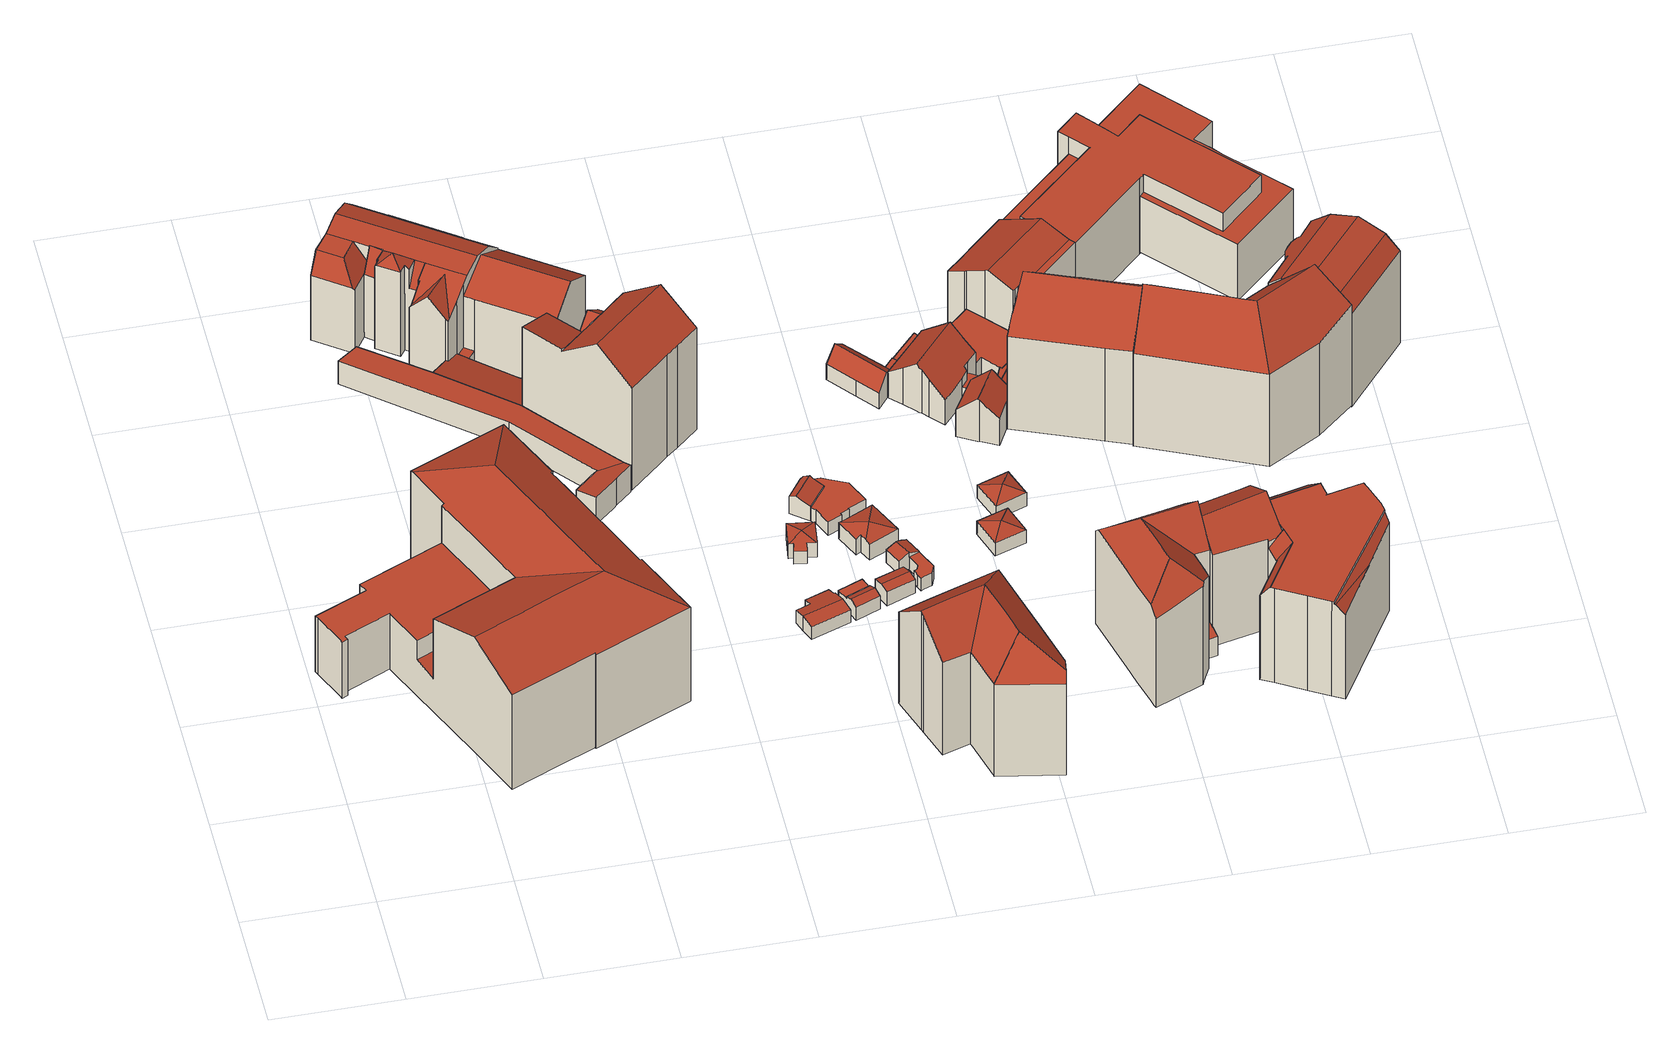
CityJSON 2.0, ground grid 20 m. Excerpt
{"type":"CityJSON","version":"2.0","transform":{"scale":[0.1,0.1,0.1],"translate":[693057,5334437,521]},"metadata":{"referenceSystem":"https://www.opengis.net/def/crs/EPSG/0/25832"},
"CityObjects":{
"building1":{"type":"Building","attributes":{"Gemeindeschluessel":"09162000","HoeheDach":"549.023","HoeheGrund":"526.050","Methode":"2000","NiedrigsteTraufeDesGebaeudes":"532.543","Geometrietyp2DReferenz":"3000","function":"31001_9998","roofType":"3200","measuredHeight":22.97,"storeysAboveGround":4},"geometry":[{"type":"MultiSurface","lod":"2","boundaries":[[[0,1,2,3]],[[4,5,6,7,8,9,10,11,12,13,14,15,16,17,18]],[[19,20,21,22,23,24,25,26]],[[27,28,29,30,1,0,31]],[[32,33,34,35]],[[36,11,10,37]],[[38,39,30,29,40,41,42,43]],[[34,44,45,35]],[[46,47,23,22]],[[14,13,12,11,36,48,49,50,51,15]],[[45,44,52,53]],[[37,10,9,54]],[[55,56,17,57]],[[33,58,59,60,61,62,63,64,65,2,1,30,39,38,43,66,52,44,34]],[[61,60,67,68,69,62]],[[70,71,72,7,29,28,27]],[[46,73,54,9,8,47]],[[16,74,57,17]],[[75,42,41,40,29,7,6,5,4,18,76]],[[73,46,22,21,20,19,77,78,79,80,81,69,68,67,82,83,32,35,45,53,84,85,86,87,55,57,74,51,50,49,48,36,37,54]],[[3,2,65,88]],[[87,86,75,76,56,55]],[[52,66,43,42,75,86,85,84,53]],[[83,82,59,58,33,32]],[[69,81,63,62]],[[67,60,59,82]],[[26,25,24,23,47,8,7,72,71,70]],[[80,79,78,77,19,26,70,27,31,88,65,64,63,81]],[[31,0,3,88]],[[74,16,15,51]],[[76,18,17,56]]],"semantics":{"surfaces":[{"type":"WallSurface"},{"type":"RoofSurface"},{"type":"GroundSurface"}],"values":[0,1,0,0,0,0,0,0,0,0,0,0,0,1,0,1,0,0,1,2,0,0,0,0,0,0,1,0,1,0,1]}}]},
"building2":{"type":"Building","attributes":{"Gemeindeschluessel":"09162000","HoeheDach":"531.027","HoeheGrund":"525.610","Methode":"2000","NiedrigsteTraufeDesGebaeudes":"530.342","Geometrietyp2DReferenz":"3000","function":"31001_2000","roofType":"1000","measuredHeight":5.42},"geometry":[{"type":"MultiSurface","lod":"2","boundaries":[[[89,90,91,92,93,94,95,96,97,98,99,100,101,102,103,104]],[[105,106,107,108,95,94,93,92]],[[99,109,110,100]],[[111,112,113,104,103,102,101,114]],[[97,115,116,98]],[[96,95,108,117,115,97]],[[98,116,109,99]],[[104,113,118,89]],[[100,110,114,101]],[[91,119,105,92]],[[91,90,89,118,120,119]],[[119,120,118,113,112,107,106,105]],[[115,117,108,107,112,111,114,110,109,116]]],"semantics":{"surfaces":[{"type":"GroundSurface"},{"type":"WallSurface"},{"type":"RoofSurface"}],"values":[0,1,1,1,1,1,1,1,1,1,1,2,2]}}]},
"building3":{"type":"Building","attributes":{"Gemeindeschluessel":"09162000","HoeheDach":"543.820","HoeheGrund":"525.200","Methode":"2000","NiedrigsteTraufeDesGebaeudes":"537.432","Geometrietyp2DReferenz":"3000","function":"31001_1000","roofType":"3100","measuredHeight":18.62,"storeysAboveGround":3},"geometry":[{"type":"MultiSurface","lod":"2","boundaries":[[[121,122,123,124]],[[125,126,127,128]],[[129,130,131,132]],[[133,134,135,136,131,130,137,138]],[[139,140,141]],[[142,143,144,145,125,128,139,146,147]],[[142,133,138,143]],[[148,149,150,151,152,141,140,153]],[[154,155,156,122,121]],[[157,158,159,156,155]],[[157,155,154,160]],[[161,160,154,121,124]],[[162,163,164,165,166,167,168]],[[169,170,171,172,173]],[[166,174,127,126,167]],[[175,176,159,158]],[[177,135,134,178]],[[179,180,181,182,183]],[[178,134,133,142,147,176,175]],[[162,168,171,170]],[[184,125,145]],[[146,151,150,123,122,156,159,176,147]],[[185,153,140,139,186]],[[172,187,188,173]],[[152,151,146]],[[167,126,125,184]],[[179,183,164,163]],[[186,139,128]],[[187,145,144,188]],[[189,136,135,177]],[[152,146,139,141]],[[128,127,174]],[[172,171,168,167,184,145,187]],[[132,131,136,189]],[[157,160,161,149,148,180,179,163,162,170,169,190,129,132,189,177,178,175,158]],[[166,165,174]],[[149,161,124,123,150]],[[180,148,153,185,181]],[[169,173,188,144,143,138,137,190]],[[182,186,128,174,165,164,183]],[[181,185,186,182]],[[190,137,130,129]]],"semantics":{"surfaces":[{"type":"RoofSurface"},{"type":"WallSurface"},{"type":"GroundSurface"}],"values":[0,1,1,0,1,0,0,1,0,1,1,1,1,1,0,1,1,1,1,1,1,0,0,0,1,1,1,0,0,1,0,1,0,1,2,1,1,1,1,0,0,1]}}]},
"building4":{"type":"Building","attributes":{"Gemeindeschluessel":"09162000","HoeheDach":"530.773","HoeheGrund":"525.425","Methode":"1000","NiedrigsteTraufeDesGebaeudes":"528.824","Geometrietyp2DReferenz":"3000","function":"31001_9998","roofType":"2100","measuredHeight":5.35},"geometry":[{"type":"MultiSurface","lod":"2","boundaries":[[[191,192,193,194]],[[195,196,197,198]],[[199,200,201,202]],[[194,193,198,197]],[[195,198,193,192,203,201,200,204,205]],[[206,205,204,207]],[[205,206,196,195]],[[207,204,200,199]],[[197,196,206,207,199,202,208,191,194]],[[208,203,192,191]],[[202,201,203,208]]],"semantics":{"surfaces":[{"type":"WallSurface"},{"type":"RoofSurface"},{"type":"GroundSurface"}],"values":[0,0,0,0,1,0,0,0,2,0,0]}}]},
"building5":{"type":"Building","attributes":{"Gemeindeschluessel":"09162000","HoeheDach":"528.210","HoeheGrund":"525.550","Methode":"2000","NiedrigsteTraufeDesGebaeudes":"528.210","Geometrietyp2DReferenz":"3000","function":"31001_2000","roofType":"1000","measuredHeight":2.66},"geometry":[{"type":"MultiSurface","lod":"2","boundaries":[[[209,210,211,212,213,214]],[[215,216,217,218,219,220]],[[218,217,214,213,212,219]],[[210,215,220,211]],[[211,220,219,212]],[[210,209,214,217,216,215]]],"semantics":{"surfaces":[{"type":"GroundSurface"},{"type":"RoofSurface"},{"type":"WallSurface"}],"values":[0,1,2,2,2,2]}}]},
"building6":{"type":"Building","attributes":{"Gemeindeschluessel":"09162000","HoeheDach":"542.059","HoeheGrund":"525.490","Methode":"2000","NiedrigsteTraufeDesGebaeudes":"538.488","Geometrietyp2DReferenz":"3000","function":"31001_9998","roofType":"3100","measuredHeight":16.57,"storeysAboveGround":4},"geometry":[{"type":"MultiSurface","lod":"2","boundaries":[[[221,222,214,212,223,224,225]],[[226,227,228,224,223,212]],[[229,230,231,227,226]],[[224,228,232,225]],[[214,229,226,212]],[[231,232,228,227]],[[222,230,229,214]],[[222,221,225,232,231,230]]],"semantics":{"surfaces":[{"type":"GroundSurface"},{"type":"WallSurface"},{"type":"RoofSurface"}],"values":[0,1,2,1,1,2,1,1]}}]},
"building7":{"type":"Building","attributes":{"Gemeindeschluessel":"09162000","HoeheDach":"551.415","HoeheGrund":"525.790","Methode":"1000","NiedrigsteTraufeDesGebaeudes":"543.896","Geometrietyp2DReferenz":"3000","function":"31001_9998","roofType":"3100","measuredHeight":25.62,"storeysAboveGround":5},"geometry":[{"type":"MultiSurface","lod":"2","boundaries":[[[233,234,235,236]],[[237,238,239]],[[240,234,233,241]],[[242,243,244,245,246,247]],[[248,237,239,249,250]],[[251,244,243,242,252,253,254,255,256,241,233,236,257,258,259,260]],[[247,246,245,261,262,263,264,265]],[[254,250,249,255]],[[237,248,266]],[[265,264,263,267,268,235,234,240,238,237,266]],[[235,268,267,258,257,236]],[[239,238,240,241,256,255,249]],[[263,262,260,259,258,267]],[[251,261,245,244]],[[253,252,242,247,265,266,248,250,254]],[[260,262,261,251]]],"semantics":{"surfaces":[{"type":"WallSurface"},{"type":"RoofSurface"},{"type":"GroundSurface"}],"values":[0,0,0,0,1,2,1,0,0,1,0,0,0,0,0,0]}}]},
"building8":{"type":"Building","attributes":{"Gemeindeschluessel":"09162000","HoeheDach":"535.294","HoeheGrund":"525.530","Methode":"1000","NiedrigsteTraufeDesGebaeudes":"532.220","Geometrietyp2DReferenz":"3000","function":"31001_9998","roofType":"3100","measuredHeight":9.76,"storeysAboveGround":2},"geometry":[{"type":"MultiSurface","lod":"2","boundaries":[[[269,270,271,272,273,274]],[[275,276,277,278,279,280]],[[278,277,281,282,283,284,279]],[[276,285,286,271,270,282,281,277]],[[279,284,283,274,273,287,288,280]],[[286,285,276,275,280,288,287,273,272,271]],[[282,270,269,274,283]]],"semantics":{"surfaces":[{"type":"WallSurface"},{"type":"RoofSurface"},{"type":"GroundSurface"}],"values":[0,0,1,0,0,2,1]}}]},
"building9":{"type":"Building","attributes":{"Gemeindeschluessel":"09162000","HoeheDach":"528.820","HoeheGrund":"525.760","Methode":"2000","NiedrigsteTraufeDesGebaeudes":"528.023","Geometrietyp2DReferenz":"3000","function":"31001_2000","roofType":"3100","measuredHeight":3.06},"geometry":[{"type":"MultiSurface","lod":"2","boundaries":[[[289,290,291,292,293,294,295,296,297,298]],[[299,300,289,301]],[[300,302,290,289]],[[303,302,300,299]],[[304,290,302,303]],[[305,306,297,296,295,307]],[[290,304,308,291]],[[301,289,298,309]],[[307,295,294,310]],[[309,298,297,306]],[[299,301,309,306,305,307,310,311,312,308,304,303]],[[293,292,312,311,310,294]],[[312,292,291,308]]],"semantics":{"surfaces":[{"type":"RoofSurface"},{"type":"WallSurface"},{"type":"GroundSurface"}],"values":[0,1,0,1,1,1,1,1,1,1,2,1,1]}}]},
"building10":{"type":"Building","attributes":{"Gemeindeschluessel":"09162000","HoeheDach":"529.450","HoeheGrund":"525.920","Methode":"2000","NiedrigsteTraufeDesGebaeudes":"528.417","Geometrietyp2DReferenz":"3000","function":"31001_2000","roofType":"3500","measuredHeight":3.53},"geometry":[{"type":"MultiSurface","lod":"2","boundaries":[[[313,314,315,316]],[[317,318,319,320,321,322]],[[323,315,314,324]],[[325,324,314,313,326,327]],[[328,316,329,330]],[[331,330,329,332]],[[319,318,317,333,334,326,313,316,328]],[[335,333,317,322]],[[316,315,329]],[[324,325,327,336,335,322,321,320,337,331,332,323]],[[332,329,315,323]],[[334,333,335,336,327,326]],[[337,320,319,328,330,331]]],"semantics":{"surfaces":[{"type":"RoofSurface"},{"type":"WallSurface"},{"type":"GroundSurface"}],"values":[0,1,1,1,0,1,0,1,0,2,1,1,1]}}]},
"building11":{"type":"Building","attributes":{"Gemeindeschluessel":"09162000","HoeheDach":"528.880","HoeheGrund":"525.700","Methode":"2000","NiedrigsteTraufeDesGebaeudes":"527.860","Geometrietyp2DReferenz":"3000","function":"31001_2000","roofType":"3100","measuredHeight":3.18},"geometry":[{"type":"MultiSurface","lod":"2","boundaries":[[[338,339,340,341,342,343,344,345,346,347]],[[342,348,349,343]],[[347,350,351,338]],[[352,353,354,355]],[[356,357,358,359,354,353]],[[352,355,349,348]],[[350,347,346,345,359,358]],[[341,340,339,338,351,357,356,353,352,348,342]],[[355,354,359,345,344,343,349]],[[351,350,358,357]]],"semantics":{"surfaces":[{"type":"GroundSurface"},{"type":"WallSurface"},{"type":"RoofSurface"}],"values":[0,1,1,1,2,2,1,1,1,2]}}]},
"building12":{"type":"Building","attributes":{"Gemeindeschluessel":"09162000","HoeheDach":"529.780","HoeheGrund":"525.840","Methode":"2000","NiedrigsteTraufeDesGebaeudes":"528.701","Geometrietyp2DReferenz":"3000","function":"31001_2000","roofType":"3100","measuredHeight":3.94},"geometry":[{"type":"MultiSurface","lod":"2","boundaries":[[[360,361,362,363,364]],[[365,366,367,368,369,370,361,360]],[[371,363,362,372]],[[361,370,373,374,372,362]],[[369,368,375,376,373,370]],[[377,378,379,380,367,366,365,360,364,381]],[[381,364,363,371]],[[375,368,367,380]],[[380,379,378,377,381,371,372,374,373,376,375]]],"semantics":{"surfaces":[{"type":"RoofSurface"},{"type":"WallSurface"},{"type":"GroundSurface"}],"values":[0,0,1,1,1,1,1,1,2]}}]},
"building13":{"type":"Building","attributes":{"Gemeindeschluessel":"09162000","HoeheDach":"549.254","HoeheGrund":"525.480","Methode":"1000","NiedrigsteTraufeDesGebaeudes":"543.827","Geometrietyp2DReferenz":"3000","function":"31001_9998","roofType":"3200","measuredHeight":23.77,"storeysAboveGround":5},"geometry":[{"type":"MultiSurface","lod":"2","boundaries":[[[382,383,384,385]],[[386,387,388,389,390,391]],[[385,384,392,393]],[[394,395,396,397,389,388]],[[396,395,398,399]],[[400,401,402,403]],[[404,405,406,388,387,386]],[[399,407,400,403,408,409,410,411,382,385,393,412,391,390,389,397,396]],[[392,384,383,413,414,406,405,404]],[[382,411,413,383]],[[415,416,417,418,406,414]],[[410,409,408,403,402,416,415,414,413,411]],[[402,401,419,417,416]],[[401,400,407,399,398,419]],[[412,393,392,404,386,391]],[[418,417,419,398,395,394,388,406]]],"semantics":{"surfaces":[{"type":"WallSurface"},{"type":"RoofSurface"},{"type":"GroundSurface"}],"values":[0,0,0,0,0,0,1,2,1,0,1,0,1,0,0,1]}}]},
"building14":{"type":"Building","attributes":{"Gemeindeschluessel":"09162000","HoeheDach":"528.990","HoeheGrund":"525.710","Methode":"2000","NiedrigsteTraufeDesGebaeudes":"528.377","Geometrietyp2DReferenz":"3000","function":"31001_2000","roofType":"3100","measuredHeight":3.28},"geometry":[{"type":"MultiSurface","lod":"2","boundaries":[[[420,421,422,423]],[[424,423,422,425,426,427]],[[428,427,426,429]],[[429,426,425,430]],[[421,431,432,430,425,422]],[[433,434,435,428,429,430,432,431]],[[435,434,433,420,423,424,427,428]],[[431,421,420,433]]],"semantics":{"surfaces":[{"type":"RoofSurface"},{"type":"WallSurface"},{"type":"GroundSurface"}],"values":[0,0,1,1,1,2,1,1]}}]},
"building15":{"type":"Building","attributes":{"Gemeindeschluessel":"09162000","HoeheDach":"528.480","HoeheGrund":"525.790","Methode":"1000","NiedrigsteTraufeDesGebaeudes":"528.480","Geometrietyp2DReferenz":"3000","function":"31001_2000","roofType":"1000","measuredHeight":2.69},"geometry":[{"type":"MultiSurface","lod":"2","boundaries":[[[436,437,438,439]],[[440,441,442,443,444,445,446,438,437,447,448,449,450,451,452,453,454,455]],[[372,450,449,456]],[[457,375,453,452,451,373]],[[448,447,458,459,456,449]],[[444,460,461,445]],[[462,463,441,440,455,380]],[[373,451,450,372]],[[464,446,445,461]],[[439,438,446,464]],[[439,464,461,460,465,466,463,462,380,467,375,457,373,372,456,459,458,436]],[[458,447,437,436]],[[460,444,443,465]],[[455,454,453,375,467,380]],[[466,465,443,442,441,463]]],"semantics":{"surfaces":[{"type":"WallSurface"},{"type":"RoofSurface"},{"type":"GroundSurface"}],"values":[0,1,0,0,0,0,0,0,0,0,2,0,0,0,0]}}]},
"building16":{"type":"Building","attributes":{"Gemeindeschluessel":"09162000","HoeheDach":"529.830","HoeheGrund":"525.740","Methode":"2000","NiedrigsteTraufeDesGebaeudes":"528.842","Geometrietyp2DReferenz":"3000","function":"31001_2000","roofType":"3500","measuredHeight":4.09},"geometry":[{"type":"MultiSurface","lod":"2","boundaries":[[[468,469,470,471,472,473]],[[474,475,476,477]],[[478,479,470,469]],[[480,472,471,474,477]],[[473,472,480,481]],[[482,483,479,478]],[[476,475,483,482,484,485]],[[479,483,475,474]],[[469,468,473,481,486,485,484,482,478]],[[486,477,476,485]],[[481,480,477,486]],[[470,479,474,471]]],"semantics":{"surfaces":[{"type":"WallSurface"},{"type":"RoofSurface"},{"type":"GroundSurface"}],"values":[0,1,0,1,0,0,0,1,2,0,0,1]}}]},
"building17":{"type":"Building","attributes":{"Gemeindeschluessel":"09162000","HoeheDach":"528.853","HoeheGrund":"525.650","Methode":"2000","NiedrigsteTraufeDesGebaeudes":"528.100","Geometrietyp2DReferenz":"3000","function":"31001_2000","roofType":"3100","measuredHeight":3.2},"geometry":[{"type":"MultiSurface","lod":"2","boundaries":[[[487,488,489,490]],[[491,492,493,494,495,496]],[[497,498,499,500]],[[501,502,503,504,505,488,487]],[[494,493,506,507]],[[498,508,509,510,511,512,504,503,513,514,499]],[[488,505,515,506,493,492]],[[516,517,518,497,500,519,520,502,501,487,490,496,495,494,507,521,522]],[[522,511,510,516]],[[489,488,492,491]],[[518,517,516,510,509,508]],[[490,489,491,496]],[[512,515,505,504]],[[520,513,503,502]],[[518,508,498,497]],[[515,512,511,522,521,507,506]],[[499,514,513,520,519,500]]],"semantics":{"surfaces":[{"type":"WallSurface"},{"type":"RoofSurface"},{"type":"GroundSurface"}],"values":[0,0,0,0,0,1,1,2,0,1,0,0,0,0,0,0,0]}}]},
"building18":{"type":"Building","attributes":{"Gemeindeschluessel":"09162000","HoeheDach":"530.460","HoeheGrund":"525.320","Methode":"2000","NiedrigsteTraufeDesGebaeudes":"528.027","Geometrietyp2DReferenz":"3000","function":"31001_9998","roofType":"3100","measuredHeight":5.14,"storeysAboveGround":1},"geometry":[{"type":"MultiSurface","lod":"2","boundaries":[[[523,524,525,526,527,528]],[[529,530,531,532,533,534]],[[530,529,535,536,537,528,527,526,538,539,540,541,542,531]],[[543,544,545,541,540,539]],[[537,546,523,528]],[[526,525,547,538]],[[548,534,533,544,543,547,525,524]],[[533,532,549,545,544]],[[536,550,546,537]],[[542,549,532,531]],[[536,535,529,534,548,550]],[[538,547,543,539]],[[541,545,549,542]],[[546,550,548,524,523]]],"semantics":{"surfaces":[{"type":"WallSurface"},{"type":"GroundSurface"},{"type":"RoofSurface"}],"values":[0,0,1,0,0,0,2,2,0,0,0,0,0,2]}}]},
"building19":{"type":"Building","attributes":{"Gemeindeschluessel":"09162000","HoeheDach":"529.110","HoeheGrund":"525.540","Methode":"2000","NiedrigsteTraufeDesGebaeudes":"528.127","Geometrietyp2DReferenz":"3000","function":"31001_2000","roofType":"3500","measuredHeight":3.57},"geometry":[{"type":"MultiSurface","lod":"2","boundaries":[[[551,552,553]],[[554,555,556,557]],[[552,556,555]],[[558,553,555,554]],[[559,551,553,558]],[[557,556,551,559]],[[553,552,555]],[[558,554,557,559]],[[551,556,552]]],"semantics":{"surfaces":[{"type":"RoofSurface"},{"type":"WallSurface"},{"type":"GroundSurface"}],"values":[0,1,0,1,1,1,0,2,0]}}]},
"building20":{"type":"Building","attributes":{"Gemeindeschluessel":"09162000","HoeheDach":"529.150","HoeheGrund":"525.410","Methode":"2000","NiedrigsteTraufeDesGebaeudes":"528.035","Geometrietyp2DReferenz":"3000","function":"31001_2000","roofType":"3500","measuredHeight":3.74},"geometry":[{"type":"MultiSurface","lod":"2","boundaries":[[[560,561,562]],[[563,564,565,566]],[[567,562,568,569]],[[562,561,568]],[[567,566,565,560,562]],[[569,568,564,563]],[[567,569,563,566]],[[561,564,568]],[[560,565,564,561]]],"semantics":{"surfaces":[{"type":"RoofSurface"},{"type":"WallSurface"},{"type":"GroundSurface"}],"values":[0,1,1,0,1,1,2,0,0]}}]},
"building21":{"type":"Building","attributes":{"Gemeindeschluessel":"09162000","HoeheDach":"527.790","HoeheGrund":"525.290","Methode":"2000","NiedrigsteTraufeDesGebaeudes":"527.790","Geometrietyp2DReferenz":"3000","function":"31001_2000","roofType":"1000","measuredHeight":2.5},"geometry":[{"type":"MultiSurface","lod":"2","boundaries":[[[570,571,531,542,572,573,574,575]],[[576,577,573,572]],[[578,576,572,542]],[[570,575,579,580]],[[531,571,581,582]],[[579,575,574,583]],[[531,582,578,542]],[[582,581,580,579,583,577,576,578]],[[577,583,574,573]],[[571,570,580,581]]],"semantics":{"surfaces":[{"type":"GroundSurface"},{"type":"WallSurface"},{"type":"RoofSurface"}],"values":[0,1,1,1,1,1,1,2,1,1]}}]},
"building22":{"type":"Building","attributes":{"Gemeindeschluessel":"09162000","HoeheDach":"534.661","HoeheGrund":"525.260","Methode":"1000","NiedrigsteTraufeDesGebaeudes":"530.301","Geometrietyp2DReferenz":"3000","function":"31001_9998","roofType":"3100","measuredHeight":9.4,"storeysAboveGround":2},"geometry":[{"type":"MultiSurface","lod":"2","boundaries":[[[584,585,586,587]],[[587,586,588,589]],[[590,591,585,584]],[[592,593,594,595]],[[596,597,598,599]],[[600,601,602,603,604,605,606,607]],[[607,606,608,529]],[[570,609,610,611]],[[595,594,603,602]],[[589,588,597,596]],[[571,612,609,570]],[[587,589,596,599,613,592,595,602,601,600,607,529,531,571,570,611,590,584]],[[604,603,594,593,614,598,597,588,586,585,591,610,605]],[[606,605,610,609,612,615,608]],[[529,608,615,531]],[[531,615,612,571]],[[611,610,591,590]],[[592,613,599,598,614,593]]],"semantics":{"surfaces":[{"type":"WallSurface"},{"type":"GroundSurface"},{"type":"RoofSurface"}],"values":[0,0,0,0,0,0,0,0,0,0,0,1,2,2,0,0,0,0]}}]},
"building23":{"type":"Building","attributes":{"Gemeindeschluessel":"09162000","HoeheDach":"533.792","HoeheGrund":"525.330","Methode":"1000","NiedrigsteTraufeDesGebaeudes":"530.596","Geometrietyp2DReferenz":"3000","function":"31001_9998","roofType":"3100","measuredHeight":8.46,"storeysAboveGround":1},"geometry":[{"type":"MultiSurface","lod":"2","boundaries":[[[616,617,618,619,620,621,622]],[[623,624,625,626]],[[627,628,629,630,631,632]],[[622,621,620,633,634,635]],[[636,632,631,616,622,635]],[[618,624,623,637,638,619]],[[631,630,629,639,625,624,618,617,616]],[[640,639,629,628]],[[626,625,639,640]],[[633,620,619,638]],[[640,628,627,632,636,635,634,633,638,637,623,626]]],"semantics":{"surfaces":[{"type":"RoofSurface"},{"type":"WallSurface"},{"type":"GroundSurface"}],"values":[0,1,1,1,1,1,0,1,1,1,2]}}]},
"building24":{"type":"Building","attributes":{"Gemeindeschluessel":"09162000","HoeheDach":"548.740","HoeheGrund":"525.220","Methode":"2000","NiedrigsteTraufeDesGebaeudes":"528.970","Geometrietyp2DReferenz":"3000","function":"31001_9998","roofType":"3200","measuredHeight":23.52,"storeysAboveGround":5},"geometry":[{"type":"MultiSurface","lod":"2","boundaries":[[[641,642,643,644,645,646]],[[647,648,649,650,651,652,653,654,655,656,657,658,659,660,661,662,663,664,665,666,667,668]],[[642,669,670,667,666,665,643]],[[662,671,672,663]],[[654,653,652,673,674,675]],[[676,677,678,679,680,681,646,682]],[[683,684,670,669,685]],[[659,658,657,656,655,654,675,686,678,677,676,682,687,660]],[[643,665,664,663,672,644]],[[686,675,674,673,688,679,678]],[[682,646,645,644,672,671,689,687]],[[685,641,690,683]],[[673,652,651,650,691,688]],[[648,647,668,684,683,690,692]],[[681,680,679,688,691,693,692,690,641,646]],[[669,642,641,685]],[[693,691,650,649,648,692]],[[667,670,684,668]],[[687,689,671,662,661,660]]],"semantics":{"surfaces":[{"type":"RoofSurface"},{"type":"GroundSurface"},{"type":"WallSurface"}],"values":[0,1,2,2,2,0,0,2,2,0,0,2,2,2,0,2,2,2,2]}}]},
"building25":{"type":"Building","attributes":{"Gemeindeschluessel":"09162000","HoeheDach":"528.600","HoeheGrund":"525.239","Methode":"2000","NiedrigsteTraufeDesGebaeudes":"528.600","Geometrietyp2DReferenz":"3000","function":"31001_2000","roofType":"1000","measuredHeight":3.36},"geometry":[{"type":"MultiSurface","lod":"2","boundaries":[[[694,695,696,697]],[[697,696,698,699]],[[700,701,702,703]],[[703,702,695,694]],[[704,705,706,707,708,709,710,711,712,700,703,694,697,699,713,714]],[[709,715,716,710]],[[712,717,701,700]],[[704,718,719,705]],[[707,720,721,708]],[[705,719,722,706]],[[719,718,723,724,698,696,695,702,701,717,725,716,715,721,720,722]],[[713,724,723,714]],[[706,722,720,707]],[[710,716,725,711]],[[708,721,715,709]],[[699,698,724,713]],[[711,725,717,712]],[[714,723,718,704]]],"semantics":{"surfaces":[{"type":"WallSurface"},{"type":"GroundSurface"},{"type":"RoofSurface"}],"values":[0,0,0,0,1,0,0,0,0,0,2,0,0,0,0,0,0,0]}}]},
"building26":{"type":"Building","attributes":{"Gemeindeschluessel":"09162000","HoeheDach":"532.345","HoeheGrund":"525.330","Methode":"2000","NiedrigsteTraufeDesGebaeudes":"528.730","Geometrietyp2DReferenz":"3000","function":"31001_2000","roofType":"1000","measuredHeight":7.01},"geometry":[{"type":"MultiSurface","lod":"2","boundaries":[[[726,727,728,729]],[[730,731,732]],[[589,733,734,587]],[[633,735,736,737]],[[738,739,740,741,742,727,726,743,734,733,744,736,735,745]],[[728,727,742,746]],[[738,745,638,623]],[[737,736,744,596]],[[596,744,733,589]],[[740,739,747,748]],[[749,730,732,750,751]],[[623,626,752,747,739,738]],[[587,734,743,753]],[[754,755,752,626]],[[638,745,735,633]],[[747,752,755,731,730,748]],[[749,741,740,748,730]],[[754,626,623,638,633,737,596,589,587,753,729,728,746,756,757]],[[756,751,750,757]],[[751,756,746,742,741,749]],[[732,731,755,754,757,750]],[[743,726,729,753]]],"semantics":{"surfaces":[{"type":"WallSurface"},{"type":"RoofSurface"},{"type":"GroundSurface"}],"values":[0,0,0,0,1,0,0,0,0,0,1,0,0,0,0,1,0,2,0,0,0,0]}}]},
"building27":{"type":"Building","attributes":{"Gemeindeschluessel":"09162000","HoeheDach":"550.486","HoeheGrund":"525.279","Methode":"2000","NiedrigsteTraufeDesGebaeudes":"542.357","Geometrietyp2DReferenz":"3000","function":"31001_9998","roofType":"3100","measuredHeight":25.21,"storeysAboveGround":5},"geometry":[{"type":"MultiSurface","lod":"2","boundaries":[[[758,759,760,626,754,757,761,762,763,764,765,766,767]],[[765,768,769,766]],[[759,770,771,760]],[[770,772,773,774,775,771]],[[626,775,774,754]],[[760,771,775,626]],[[770,759,758,772]],[[754,774,776,757]],[[777,773,772,758,767]],[[778,779,762,761]],[[763,780,781,764]],[[766,769,777,767]],[[762,779,780,763]],[[757,776,778,761]],[[773,777,769,768,781,780,779,778,776,774]],[[781,768,765,764]]],"semantics":{"surfaces":[{"type":"GroundSurface"},{"type":"WallSurface"},{"type":"RoofSurface"}],"values":[0,1,1,2,1,1,1,1,1,1,1,1,1,1,2,1]}}]},
"building28":{"type":"Building","attributes":{"Gemeindeschluessel":"09162000","HoeheDach":"538.508","HoeheGrund":"523.903","Methode":"2000","NiedrigsteTraufeDesGebaeudes":"534.165","Geometrietyp2DReferenz":"3000","function":"31001_9998","roofType":"3100","measuredHeight":14.61,"storeysAboveGround":3},"geometry":[{"type":"MultiSurface","lod":"2","boundaries":[[[782,783,784,785]],[[786,787,788,789]],[[785,784,790,791]],[[792,793,794,795]],[[796,797,798,799,800]],[[796,800,801,802]],[[796,802,792,795,803,804,786,789,782,785,791,805,806,807,808,809,797]],[[810,794,793,801,800,799,811,812,813]],[[802,801,793,792]],[[798,814,811,799]],[[791,790,815,805]],[[789,788,783,782]],[[813,816,804,803,810]],[[809,814,798,797]],[[805,815,817,806]],[[807,818,819,808]],[[804,816,787,786]],[[788,787,816,813,812,819,818,817,815,790,784,783]],[[806,817,818,807]],[[810,803,795,794]],[[809,808,819,812,811,814]]],"semantics":{"surfaces":[{"type":"WallSurface"},{"type":"GroundSurface"},{"type":"RoofSurface"}],"values":[0,0,0,0,0,0,1,2,0,2,0,0,0,0,0,0,0,2,0,0,0]}}]},
"building29":{"type":"Building","attributes":{"Gemeindeschluessel":"09162000","HoeheDach":"546.840","HoeheGrund":"525.080","Methode":"2000","NiedrigsteTraufeDesGebaeudes":"534.971","Geometrietyp2DReferenz":"3000","function":"31001_1000","roofType":"1000","measuredHeight":21.76,"storeysAboveGround":5},"geometry":[{"type":"MultiSurface","lod":"2","boundaries":[[[820,821,822,823,824]],[[825,821,826,827]],[[828,829,830,831,832,833]],[[834,835,836,837,823,838,839,832,831]],[[840,822,821,825]],[[832,839,841,842,843,833]],[[844,845,846,847,848]],[[849,850,851,852]],[[823,837,824]],[[844,848,853,854,855,856,857]],[[826,821,820,851,850]],[[858,859,860]],[[838,840,839]],[[861,862,863,859,858]],[[842,846,845,864,843]],[[865,835,834,866]],[[867,868,828,833,843,864]],[[869,852,851,820,824,837,836]],[[870,871,872,873]],[[828,868,874,829]],[[860,859,863,870,873]],[[875,876,854,853,877]],[[847,846,842,841]],[[878,867,864,845,844,857]],[[839,840,825,827,879,880,881,872,871,882,877,853,848,847,841]],[[883,861,858,860,873,872,881]],[[883,881,880,884]],[[875,877,882,885]],[[823,822,840,838]],[[829,874,886,830]],[[855,887,888,856]],[[856,888,878,857]],[[884,880,879,889]],[[886,866,834,831,830]],[[861,883,884,889,849,852,869,865,866,886,874,868,867,878,888,887,876,875,885,862]],[[887,855,854,876]],[[862,885,882,871,870,863]],[[849,889,879,827,826,850]],[[869,836,835,865]]],"semantics":{"surfaces":[{"type":"RoofSurface"},{"type":"WallSurface"},{"type":"GroundSurface"}],"values":[0,1,0,0,1,1,1,1,1,0,0,0,1,1,0,1,1,1,1,1,0,1,1,1,0,1,1,1,1,1,1,1,1,1,2,1,1,1,1]}}]},
"building30":{"type":"Building","attributes":{"Gemeindeschluessel":"09162000","HoeheDach":"533.408","HoeheGrund":"523.068","Methode":"1000","NiedrigsteTraufeDesGebaeudes":"533.408","Geometrietyp2DReferenz":"3000","function":"31001_9998","roofType":"1000","measuredHeight":10.34,"storeysAboveGround":2},"geometry":[{"type":"MultiSurface","lod":"2","boundaries":[[[890,891,892,893]],[[891,894,895,892]],[[893,896,897,890]],[[896,895,894,897]],[[893,892,895,896]],[[897,894,891,890]]],"semantics":{"surfaces":[{"type":"WallSurface"},{"type":"RoofSurface"},{"type":"GroundSurface"}],"values":[0,1,2,0,0,0]}}]},
"building31":{"type":"Building","attributes":{"Gemeindeschluessel":"09162000","HoeheDach":"529.650","HoeheGrund":"525.160","Methode":"2000","NiedrigsteTraufeDesGebaeudes":"529.650","Geometrietyp2DReferenz":"3000","function":"31001_2000","roofType":"1000","measuredHeight":4.49},"geometry":[{"type":"MultiSurface","lod":"2","boundaries":[[[898,899,900,901]],[[902,903,899,898]],[[901,900,904,905]],[[898,901,905,902]],[[905,904,903,902]],[[903,904,900,899]]],"semantics":{"surfaces":[{"type":"WallSurface"},{"type":"GroundSurface"},{"type":"RoofSurface"}],"values":[0,0,0,1,0,2]}}]},
"building32":{"type":"Building","attributes":{"Gemeindeschluessel":"09162000","HoeheDach":"550.750","HoeheGrund":"524.971","Methode":"2000","NiedrigsteTraufeDesGebaeudes":"543.418","Geometrietyp2DReferenz":"3000","function":"31001_9998","roofType":"3100","measuredHeight":25.78,"storeysAboveGround":5},"geometry":[{"type":"MultiSurface","lod":"2","boundaries":[[[906,907,908,909,910]],[[911,912,913,914,915]],[[916,917,918,919]],[[906,910,913,912]],[[918,917,920,921,922]],[[919,918,908,907]],[[918,922,909,908]],[[922,914,913,910,909]],[[923,924,925,921,920]],[[911,915,926,927]],[[927,926,925,924]],[[906,912,911,927,924,923,916,919,907]],[[923,920,917,916]],[[922,921,925,926,915,914]]],"semantics":{"surfaces":[{"type":"WallSurface"},{"type":"RoofSurface"},{"type":"GroundSurface"}],"values":[0,0,0,0,1,0,1,1,0,0,0,2,0,1]}}]},
"building33":{"type":"Building","attributes":{"Gemeindeschluessel":"09162000","HoeheDach":"536.781","HoeheGrund":"521.630","Methode":"1000","NiedrigsteTraufeDesGebaeudes":"536.781","Geometrietyp2DReferenz":"3000","function":"31001_9998","roofType":"1000","measuredHeight":15.15,"storeysAboveGround":3},"geometry":[{"type":"MultiSurface","lod":"2","boundaries":[[[928,929,930,931]],[[932,933,934,935,936,937]],[[938,939,940,941,942,943]],[[944,930,929,945,946,947,948,949,939,938,943,950,951,952,953,954,955,936,935,934,956,957]],[[937,936,955,958]],[[928,959,960,946,945,929]],[[961,944,957,962]],[[963,953,952,964]],[[965,966,940,939,949,948]],[[955,954,953,963,967,958]],[[968,950,943,942]],[[969,965,948,947,946,960]],[[957,956,934,933,970,962]],[[951,950,968,971,964,952]],[[966,965,969,960,959,928,931,961,962,970,933,932,937,958,967,963,964,971,968,942,941,940]],[[931,930,944,961]]],"semantics":{"surfaces":[{"type":"WallSurface"},{"type":"RoofSurface"},{"type":"GroundSurface"}],"values":[0,0,0,1,0,0,0,0,0,0,0,0,0,0,2,0]}}]},
"building34":{"type":"Building","attributes":{"Gemeindeschluessel":"09162000","HoeheDach":"533.256","HoeheGrund":"521.960","Methode":"2000","NiedrigsteTraufeDesGebaeudes":"533.256","Geometrietyp2DReferenz":"3000","function":"31001_9998","roofType":"1000","measuredHeight":11.3,"storeysAboveGround":2},"geometry":[{"type":"MultiSurface","lod":"2","boundaries":[[[972,973,974,975,976,977,978,979,980,981,982,983,984,985,986,987,988,989]],[[990,991,992,993,994,995,996,997,998,999,1000,1001,1002,1003,1004,1005,1006,1007]],[[983,982,997,996,995,984]],[[980,999,998,981]],[[976,1003,1002,977]],[[974,1005,1004,975]],[[984,995,994,985]],[[989,990,1007,972]],[[973,1006,1005,974]],[[987,992,991,988]],[[975,1004,1003,976]],[[981,998,997,982]],[[986,993,992,987]],[[978,1001,1000,979]],[[979,1000,999,980]],[[977,1002,1001,978]],[[985,994,993,986]],[[972,1007,1006,973]],[[988,991,990,989]]],"semantics":{"surfaces":[{"type":"GroundSurface"},{"type":"RoofSurface"},{"type":"WallSurface"}],"values":[0,1,2,2,2,2,2,2,2,2,2,2,2,2,2,2,2,2,2]}}]},
"building35":{"type":"Building","attributes":{"Gemeindeschluessel":"09162000","HoeheDach":"547.140","HoeheGrund":"524.690","Methode":"2000","NiedrigsteTraufeDesGebaeudes":"542.093","Geometrietyp2DReferenz":"3000","function":"31001_9998","roofType":"3100","measuredHeight":22.45,"storeysAboveGround":5},"geometry":[{"type":"MultiSurface","lod":"2","boundaries":[[[1008,1009,1010,1011,1012,1013,1014,1015,1016,1017,1018,1019,1020,1021,1022,1023,1024,1025,1026,1027,1028,1029]],[[1030,1031,1032,1022,1021,1020]],[[1033,1034,1035,1036,1037]],[[1009,1008,1038,1034,1033,1010]],[[1039,1040,1041,1042,1032,1031,1030,1043,1044,1045,1046,1047,1048]],[[1016,1046,1045,1017]],[[1023,1042,1041,1024]],[[1017,1045,1044,1018]],[[1013,1012,1011,1010,1033,1037,1049,1039,1048,1014]],[[1029,1050,1038,1008]],[[1048,1047,1046,1016,1015,1014]],[[1022,1032,1042,1023]],[[1040,1051,1036,1035,1050,1029,1028,1027,1026,1025,1024,1041]],[[1044,1043,1030,1020,1019,1018]],[[1038,1050,1035,1034]],[[1049,1037,1036,1051,1040,1039]]],"semantics":{"surfaces":[{"type":"GroundSurface"},{"type":"WallSurface"},{"type":"RoofSurface"}],"values":[0,1,2,1,2,1,1,1,1,1,1,1,1,1,2,2]}}]},
"building36":{"type":"Building","attributes":{"Gemeindeschluessel":"09162000","HoeheDach":"526.390","HoeheGrund":"522.230","Methode":"2000","NiedrigsteTraufeDesGebaeudes":"526.390","Geometrietyp2DReferenz":"3000","function":"51009_1610","roofType":"1000","measuredHeight":4.16},"geometry":[{"type":"MultiSurface","lod":"2","boundaries":[[[1052,1053,1054,1055]],[[1056,1055,1054,1057]],[[1052,1058,1059,1053]],[[1052,1055,1056,1058]],[[1059,1057,1054,1053]],[[1058,1056,1057,1059]]],"semantics":{"surfaces":[{"type":"GroundSurface"},{"type":"WallSurface"},{"type":"RoofSurface"}],"values":[0,1,1,1,1,2]}}]},
"building37":{"type":"Building","attributes":{"Gemeindeschluessel":"09162000","HoeheDach":"527.960","HoeheGrund":"524.800","Methode":"1000","NiedrigsteTraufeDesGebaeudes":"527.960","Geometrietyp2DReferenz":"3000","function":"31001_2000","roofType":"1000","measuredHeight":3.16},"geometry":[{"type":"MultiSurface","lod":"2","boundaries":[[[1060,1061,1062,1063]],[[1064,1065,1066,1067,1068,1069]],[[1069,1068,1070,1071]],[[1072,1073,1063,1062,1074,1075]],[[1076,1077,1078,1079]],[[1079,1078,1080,1081]],[[1065,1082,1072,1075,1083,1066]],[[1081,1080,1061,1060]],[[1071,1070,1077,1076]],[[1073,1072,1082,1065,1064,1069,1071,1076,1079,1081,1060,1063]],[[1077,1070,1068,1067,1066,1083,1075,1074,1062,1061,1080,1078]]],"semantics":{"surfaces":[{"type":"WallSurface"},{"type":"GroundSurface"},{"type":"RoofSurface"}],"values":[0,0,0,0,0,0,0,0,0,1,2]}}]}
},
"vertices":[
[223,346,115],[223,346,162],[207,381,162],[207,381,124],[315,498,280],[341,440,280],[357,404,280],[397,314,280],[510,258,238],[511,259,237],[463,368,237],[460,367,238],[430,436,238],[414,472,238],[389,530,238],[373,565,238],[376,567,237],[328,674,237],[290,555,280],[226,138,50],[300,170,50],[358,195,50],[359,196,50],[359,196,239],[358,195,239],[300,170,239],[226,138,239],[149,314,236],[223,346,236],[280,371,236],[280,371,162],[149,314,115],[4,422,50],[4,422,162],[2,427,162],[2,427,50],[460,367,50],[463,368,50],[239,465,162],[264,406,162],[264,406,236],[239,465,236],[208,533,236],[208,533,162],[83,462,162],[83,462,50],[360,193,50],[360,193,238],[430,436,50],[414,472,50],[389,530,50],[373,565,50],[77,476,162],[77,476,50],[511,259,50],[179,610,50],[179,610,237],[328,674,50],[26,372,162],[28,367,162],[37,371,162],[35,376,162],[34,378,162],[106,410,162],[107,408,162],[133,349,162],[151,508,162],[37,371,50],[35,376,50],[34,378,50],[189,223,280],[262,255,280],[320,281,280],[510,258,50],[376,567,50],[212,535,238],[181,606,239],[189,223,50],[149,314,50],[133,349,50],[107,408,50],[106,410,50],[28,367,50],[26,372,50],[151,508,50],[208,533,50],[212,535,50],[181,606,50],[133,349,124],
[491,669,46],[485,664,46],[454,637,46],[431,664,46],[459,689,46],[466,694,46],[468,696,46],[464,700,46],[365,816,46],[155,989,46],[185,1007,46],[279,933,46],[389,840,46],[489,722,46],[508,700,46],[516,691,46],[431,664,94],[459,689,94],[466,694,94],[468,696,94],[185,1007,98],[279,933,99],[489,722,98],[508,700,98],[516,691,100],[389,840,100],[365,816,96],[155,989,93],[464,700,94],[491,669,100],[454,637,100],[485,664,100],
[283,983,200],[316,1022,200],[264,1004,167],[260,999,168],[223,1095,205],[223,1095,207],[239,1083,207],[239,1083,205],[269,1177,42],[269,1177,177],[268,1176,179],[268,1176,42],[388,1059,205],[406,1081,177],[362,1111,177],[361,1110,179],[222,1210,177],[206,1187,205],[280,1055,205],[268,1037,205],[268,1037,168],[367,1034,215],[187,1160,215],[168,1133,205],[202,1109,205],[293,1046,205],[346,1009,205],[262,1041,42],[281,1028,42],[281,1028,189],[279,1029,189],[279,1029,168],[262,1041,211],[306,966,168],[309,964,164],[311,967,164],[309,964,42],[325,983,42],[325,983,181],[306,966,42],[260,999,42],[211,1078,42],[229,1064,42],[229,1064,207],[227,1066,205],[227,1066,167],[211,1077,168],[211,1078,168],[136,1088,42],[191,1049,42],[191,1049,168],[189,1050,171],[136,1088,171],[239,1082,205],[338,999,42],[338,999,196],[362,1111,42],[406,1081,42],[221,1052,42],[254,1029,42],[254,1029,210],[223,1050,210],[221,1052,207],[223,1095,168],[254,1029,211],[247,1053,228],[182,1080,205],[147,1105,205],[361,1110,42],[222,1210,42],
[389,840,44],[389,840,98],[279,933,98],[279,933,44],[306,966,85],[306,966,44],[281,935,44],[281,935,97],[339,971,44],[339,971,78],[436,888,78],[436,888,44],[390,841,97],[325,983,78],[309,964,85],[309,964,44],[325,983,44],[390,841,44],
[352,988,45],[339,971,45],[325,983,45],[338,999,45],[342,996,45],[352,989,45],[339,971,72],[352,988,72],[352,989,72],[342,996,72],[338,999,72],[325,983,72],
[486,961,45],[455,918,45],[372,1040,45],[406,1081,45],[516,1003,45],[338,999,175],[372,1040,211],[406,1081,175],[352,989,175],[455,918,175],[486,961,211],[516,1003,175],
[498,841,48],[498,841,252],[516,857,251],[516,857,48],[444,794,251],[485,830,251],[485,830,229],[486,830,252],[486,830,48],[518,692,48],[567,735,48],[580,747,48],[580,747,252],[567,735,252],[518,692,252],[436,787,256],[436,888,229],[390,841,256],[598,762,48],[477,739,48],[436,787,48],[390,841,48],[436,888,48],[485,830,48],[527,867,48],[546,883,48],[590,837,48],[633,792,48],[598,762,252],[633,792,252],[590,837,304],[527,783,304],[477,739,304],[436,787,251],[546,883,251],[527,867,251],
[536,989,115],[616,932,115],[616,932,45],[536,989,45],[532,992,45],[532,992,115],[536,906,45],[564,883,45],[564,883,112],[536,906,115],[493,942,118],[493,942,45],[566,885,115],[591,908,143],[511,966,143],[510,965,142],[566,885,45],[591,908,45],[511,966,45],[510,965,45],
[697,365,78],[759,387,78],[752,406,73],[750,405,73],[749,406,73],[745,417,70],[708,404,70],[712,393,73],[712,391,73],[690,383,73],[705,346,48],[705,346,73],[697,365,48],[766,368,73],[766,368,48],[759,387,48],[712,393,48],[712,391,48],[708,404,48],[752,406,48],[690,383,48],[745,417,48],[749,406,48],[750,405,48],
[746,505,78],[747,505,78],[752,546,78],[729,528,84],[711,498,74],[713,508,78],[713,510,78],[713,510,49],[713,508,49],[711,498,49],[752,546,49],[747,505,49],[746,505,49],[732,507,78],[732,507,49],[707,511,78],[712,552,78],[706,511,78],[706,511,49],[712,552,49],[730,495,74],[732,506,78],[730,495,49],[732,506,49],[707,511,49],
[775,371,47],[770,383,47],[769,386,47],[766,395,47],[758,414,47],[796,429,47],[803,410,47],[807,401,47],[808,398,47],[813,386,47],[758,414,69],[796,429,69],[813,386,73],[775,371,73],[766,395,69],[766,395,73],[803,410,73],[803,410,69],[769,386,77],[770,383,79],[808,398,79],[807,401,77],
[735,593,88],[762,629,88],[754,634,83],[749,631,82],[726,600,82],[739,590,85],[744,586,82],[753,579,77],[780,615,77],[771,622,82],[766,625,85],[749,631,48],[754,634,48],[766,625,48],[762,629,48],[780,615,48],[771,622,48],[735,593,48],[739,590,48],[744,586,48],[753,579,48],[726,600,48],
[839,83,45],[839,83,231],[822,133,277],[822,133,45],[800,198,228],[849,215,228],[956,251,228],[956,251,45],[849,215,45],[800,198,45],[820,138,281],[820,138,45],[989,131,228],[1010,52,228],[1010,52,45],[989,131,45],[1007,34,236],[1007,34,45],[1002,7,45],[1002,7,228],[902,26,228],[902,26,45],[820,139,283],[865,155,283],[919,173,283],[1005,20,45],[902,27,45],[883,95,45],[882,95,45],[882,96,45],[820,139,45],[882,96,229],[882,95,229],[883,95,229],[902,27,229],[947,70,283],[936,113,283],[1005,20,242],
[824,390,75],[868,407,75],[863,419,80],[819,403,80],[818,405,79],[862,422,79],[857,436,74],[813,420,74],[813,420,47],[857,436,47],[862,422,47],[868,407,47],[863,419,47],[824,390,47],[819,403,47],[818,405,47],
[833,578,48],[833,578,75],[805,566,75],[805,566,48],[758,574,75],[759,573,75],[770,548,75],[771,545,75],[793,555,75],[792,558,75],[806,565,75],[816,616,75],[789,629,75],[779,634,75],[754,634,75],[766,625,75],[779,615,75],[780,615,75],[755,582,75],[753,579,75],[779,634,48],[779,615,48],[816,616,48],[789,629,48],[793,555,48],[792,558,48],[758,574,48],[759,573,48],[806,565,48],[771,545,48],[770,548,48],[755,582,48],
[815,494,47],[819,486,47],[819,486,78],[815,494,81],[810,504,81],[810,504,47],[825,522,88],[839,562,79],[793,541,78],[785,537,79],[865,507,47],[865,507,79],[802,500,78],[802,500,47],[839,563,47],[839,563,78],[839,562,47],[793,541,47],[785,537,47],
[870,457,46],[870,457,79],[854,450,72],[854,450,46],[841,477,72],[857,484,78],[865,488,75],[865,488,46],[857,484,46],[841,477,46],[874,420,46],[874,420,71],[871,428,71],[871,428,46],[870,456,46],[878,437,46],[878,437,71],[870,456,71],[870,456,79],[873,491,72],[873,491,46],[878,411,71],[883,414,71],[895,418,71],[900,432,71],[886,463,71],[876,430,71],[875,430,71],[886,463,72],[895,418,46],[883,414,46],[878,411,46],[875,430,46],[876,430,46],[886,463,46],[900,432,46],
[835,857,74],[851,874,95],[851,875,94],[851,875,43],[851,874,43],[835,857,43],[913,804,43],[929,822,43],[944,838,43],[944,838,70],[929,822,70],[913,804,92],[911,802,43],[896,784,43],[869,816,43],[865,890,43],[916,837,43],[916,838,43],[927,850,43],[930,853,43],[916,837,71],[916,838,70],[927,850,70],[869,816,74],[865,890,76],[911,802,95],[930,853,70],[896,784,74],
[1044,475,71],[1011,491,81],[995,459,71],[979,507,45],[979,507,71],[1027,524,71],[1027,524,45],[995,459,45],[1044,475,45],
[1060,548,71],[1028,563,81],[1012,531,70],[1043,596,44],[1043,596,70],[1060,548,70],[1060,548,44],[1012,531,44],[995,579,70],[995,579,44],
[977,875,43],[958,854,43],[944,869,43],[963,889,43],[971,898,43],[983,883,43],[944,869,68],[963,889,68],[930,853,68],[983,883,68],[977,875,68],[958,854,68],[944,838,68],[971,898,68],
[1042,811,43],[1042,811,99],[1027,795,99],[1027,795,43],[1020,787,99],[1020,787,43],[1026,826,43],[1026,826,118],[981,733,43],[981,733,93],[962,753,117],[962,753,43],[1023,782,43],[1023,782,94],[1013,769,94],[1013,769,43],[947,769,43],[950,765,43],[953,763,43],[953,763,129],[950,765,132],[947,769,137],[931,785,117],[931,785,43],[913,804,94],[977,875,94],[1011,841,137],[1011,841,43],[958,854,94],[993,746,43],[993,746,93],[944,838,94],
[1019,691,128],[1020,692,128],[1051,745,128],[1030,758,103],[1024,762,96],[992,709,96],[991,707,96],[1053,744,43],[1053,744,126],[1078,728,96],[1078,728,43],[1029,686,43],[1048,676,43],[1048,676,96],[1029,686,117],[1022,690,125],[1022,690,43],[1024,762,43],[992,709,43],[991,707,43],[1019,691,43],[1051,745,43],[1030,758,43],[1064,706,97],[1064,706,43],
[1234,225,226],[1258,230,226],[1256,245,242],[1251,279,277],[1221,273,277],[1165,262,277],[1242,195,42],[1241,195,42],[1242,193,42],[1245,177,42],[1233,153,42],[1231,148,42],[1182,127,42],[1156,116,42],[1154,121,42],[1152,130,42],[1140,173,42],[1132,205,42],[1109,292,42],[1107,299,42],[1209,319,42],[1243,326,42],[1246,308,42],[1251,279,42],[1256,245,42],[1258,230,42],[1260,220,42],[1263,200,42],[1258,230,80],[1260,220,80],[1243,326,228],[1246,308,247],[1231,148,238],[1182,127,226],[1156,116,220],[1132,205,236],[1140,173,236],[1152,130,236],[1188,176,277],[1186,182,277],[1178,214,277],[1109,292,236],[1242,195,80],[1263,200,80],[1234,225,80],[1154,121,226],[1107,299,228],[1233,153,243],[1209,319,228],[1242,195,226],[1245,177,227],[1241,195,227],[1242,193,227],
[1052,922,42],[1052,922,76],[1074,898,76],[1074,898,42],[1107,861,76],[1107,861,42],[991,891,42],[991,891,76],[1003,878,76],[1003,878,42],[1127,844,42],[1077,794,42],[1074,797,42],[1052,822,42],[1042,811,42],[1026,826,42],[1011,841,42],[977,875,42],[983,883,42],[1118,850,42],[1120,851,42],[1026,826,76],[1011,841,76],[983,883,76],[1127,844,76],[1077,794,76],[1052,822,76],[1042,811,76],[1074,797,76],[1120,851,76],[1118,850,76],[977,875,76],
[1064,773,77],[1074,797,77],[1074,797,43],[1064,773,43],[1115,793,111],[1118,792,113],[1118,792,111],[1020,787,77],[1027,795,77],[1024,762,77],[1012,769,77],[1012,769,43],[1053,744,77],[1059,740,77],[1099,804,77],[1091,808,77],[1077,794,77],[1044,784,77],[1023,782,77],[1030,758,77],[1077,794,43],[1059,740,97],[1099,804,97],[1091,808,111],[1140,827,88],[1127,844,84],[1078,728,113],[1044,784,43],[1101,764,43],[1101,764,113],[1127,844,43],[1140,827,43],
[1234,639,43],[1196,654,43],[1065,706,43],[1184,808,43],[1187,814,43],[1196,815,43],[1226,802,43],[1223,794,43],[1252,781,43],[1288,766,43],[1223,794,223],[1252,781,224],[1196,654,229],[1065,706,229],[1234,639,229],[1260,700,295],[1101,764,295],[1078,728,254],[1140,827,223],[1288,766,225],[1184,808,224],[1187,814,218],[1196,815,214],[1226,802,214],
[1030,946,29],[1030,946,133],[1034,950,133],[1034,950,29],[1052,922,29],[1052,922,152],[1050,924,150],[1050,924,29],[1051,965,132],[1051,965,29],[1115,867,29],[1115,867,161],[1110,863,161],[1110,863,29],[1142,892,29],[1151,881,29],[1151,881,160],[1144,889,160],[1142,892,161],[1138,889,161],[1138,889,29],[1107,861,29],[1074,898,29],[1085,998,29],[1123,1033,29],[1148,1007,29],[1168,986,29],[1213,938,29],[1107,861,161],[1206,946,160],[1173,981,175],[1078,894,175],[1213,938,160],[1085,998,132],[1074,898,172],[1123,1033,132],[1148,1007,153],[1168,986,171],
[1350,210,205],[1375,215,231],[1368,243,231],[1357,240,219],[1345,236,206],[1375,215,230],[1326,134,231],[1326,134,230],[1324,344,221],[1244,325,218],[1246,308,230],[1253,267,258],[1354,298,258],[1342,348,222],[1256,245,243],[1260,220,225],[1344,238,221],[1345,236,219],[1368,243,219],[1364,258,230],[1368,243,230],[1353,304,230],[1353,304,231],[1342,348,184],[1430,369,140],[1430,369,184],[1439,324,231],[1439,324,230],[1443,300,230],[1312,142,41],[1312,142,208],[1351,207,208],[1351,207,41],[1499,312,230],[1490,337,197],[1498,360,171],[1507,386,140],[1438,371,140],[1423,78,209],[1475,164,214],[1410,86,224],[1423,78,41],[1520,239,41],[1520,239,217],[1343,349,184],[1260,220,41],[1256,245,41],[1343,349,41],[1324,344,41],[1344,238,41],[1517,253,226],[1517,253,230],[1408,87,230],[1408,87,226],[1244,325,41],[1502,303,41],[1490,337,41],[1502,303,230],[1438,371,41],[1331,131,230],[1374,106,230],[1405,88,230],[1514,268,230],[1405,88,41],[1374,106,41],[1514,268,41],[1246,308,41],[1498,360,41],[1507,386,41],[1331,131,41],
[1148,1007,21],[1148,1007,124],[1123,1033,124],[1123,1033,21],[1274,1122,124],[1249,1149,124],[1249,1149,21],[1274,1122,21],
[1288,766,42],[1288,766,86],[1303,800,86],[1303,800,42],[1362,734,42],[1362,734,86],[1376,769,86],[1376,769,42],
[1288,766,40],[1234,639,40],[1234,639,225],[1261,703,297],[1288,766,227],[1413,713,40],[1362,734,40],[1362,734,226],[1412,713,224],[1413,713,224],[1496,604,40],[1496,604,225],[1415,558,225],[1415,558,40],[1554,654,241],[1508,689,298],[1413,635,297],[1554,654,40],[1504,692,40],[1504,692,292],[1450,734,224],[1450,734,40],
[1330,1047,6],[1330,1047,158],[1213,938,158],[1213,938,6],[1273,1123,6],[1274,1122,6],[1274,1122,158],[1273,1123,158],[1249,1149,158],[1249,1149,6],[1407,1118,158],[1500,1018,158],[1500,1018,6],[1407,1118,6],[1357,1172,6],[1357,1172,158],[1168,986,158],[1337,1053,158],[1337,1054,158],[1338,1053,158],[1431,953,158],[1460,980,158],[1318,1136,158],[1305,1152,158],[1282,1179,158],[1269,1194,158],[1265,1190,158],[1236,1163,158],[1273,1122,158],[1148,1007,158],[1236,1163,6],[1337,1053,6],[1337,1054,6],[1168,986,6],[1148,1007,6],[1269,1194,6],[1282,1179,6],[1431,953,6],[1460,980,6],[1265,1190,6],[1318,1136,6],[1338,1053,6],[1273,1122,6],[1305,1152,6],
[1282,1179,10],[1303,1198,10],[1377,1267,10],[1378,1265,10],[1436,1201,10],[1462,1172,10],[1429,1142,10],[1451,1118,10],[1463,1104,10],[1546,1015,10],[1446,922,10],[1351,1024,10],[1330,1047,10],[1337,1054,10],[1431,953,10],[1500,1018,10],[1357,1172,10],[1318,1136,10],[1318,1136,123],[1357,1172,123],[1500,1018,123],[1431,953,123],[1337,1054,123],[1330,1047,123],[1351,1024,123],[1446,922,123],[1546,1015,123],[1463,1104,123],[1451,1118,123],[1429,1142,123],[1462,1172,123],[1436,1201,123],[1378,1265,123],[1377,1267,123],[1303,1198,123],[1282,1179,123],
[1554,654,37],[1535,669,37],[1504,692,37],[1500,695,37],[1484,708,37],[1466,722,37],[1450,734,37],[1450,735,37],[1489,784,37],[1486,788,37],[1490,807,37],[1495,815,37],[1503,825,37],[1505,826,37],[1511,827,37],[1516,824,37],[1538,853,37],[1562,834,37],[1595,807,37],[1596,807,37],[1630,780,37],[1648,765,37],[1503,825,211],[1505,826,212],[1511,827,216],[1504,692,260],[1535,669,246],[1630,780,246],[1596,807,261],[1500,695,261],[1554,654,222],[1466,722,246],[1562,834,246],[1538,853,219],[1516,824,221],[1495,815,212],[1490,807,213],[1486,788,221],[1489,784,226],[1450,735,228],[1450,734,228],[1484,708,254],[1648,765,222],[1595,807,261],
[1463,1104,12],[1451,1118,12],[1484,1148,12],[1497,1134,12],[1497,1134,54],[1484,1148,54],[1463,1104,54],[1451,1118,54],
[1607,947,38],[1607,947,70],[1616,944,70],[1616,944,38],[1589,914,38],[1592,911,38],[1592,911,70],[1589,914,70],[1585,917,70],[1585,917,38],[1578,917,70],[1578,917,38],[1614,939,38],[1615,942,38],[1615,942,70],[1614,939,70],[1577,916,38],[1577,916,70],[1538,949,70],[1538,949,38],[1583,991,70],[1583,991,38],[1606,929,38],[1606,929,70]
]}
